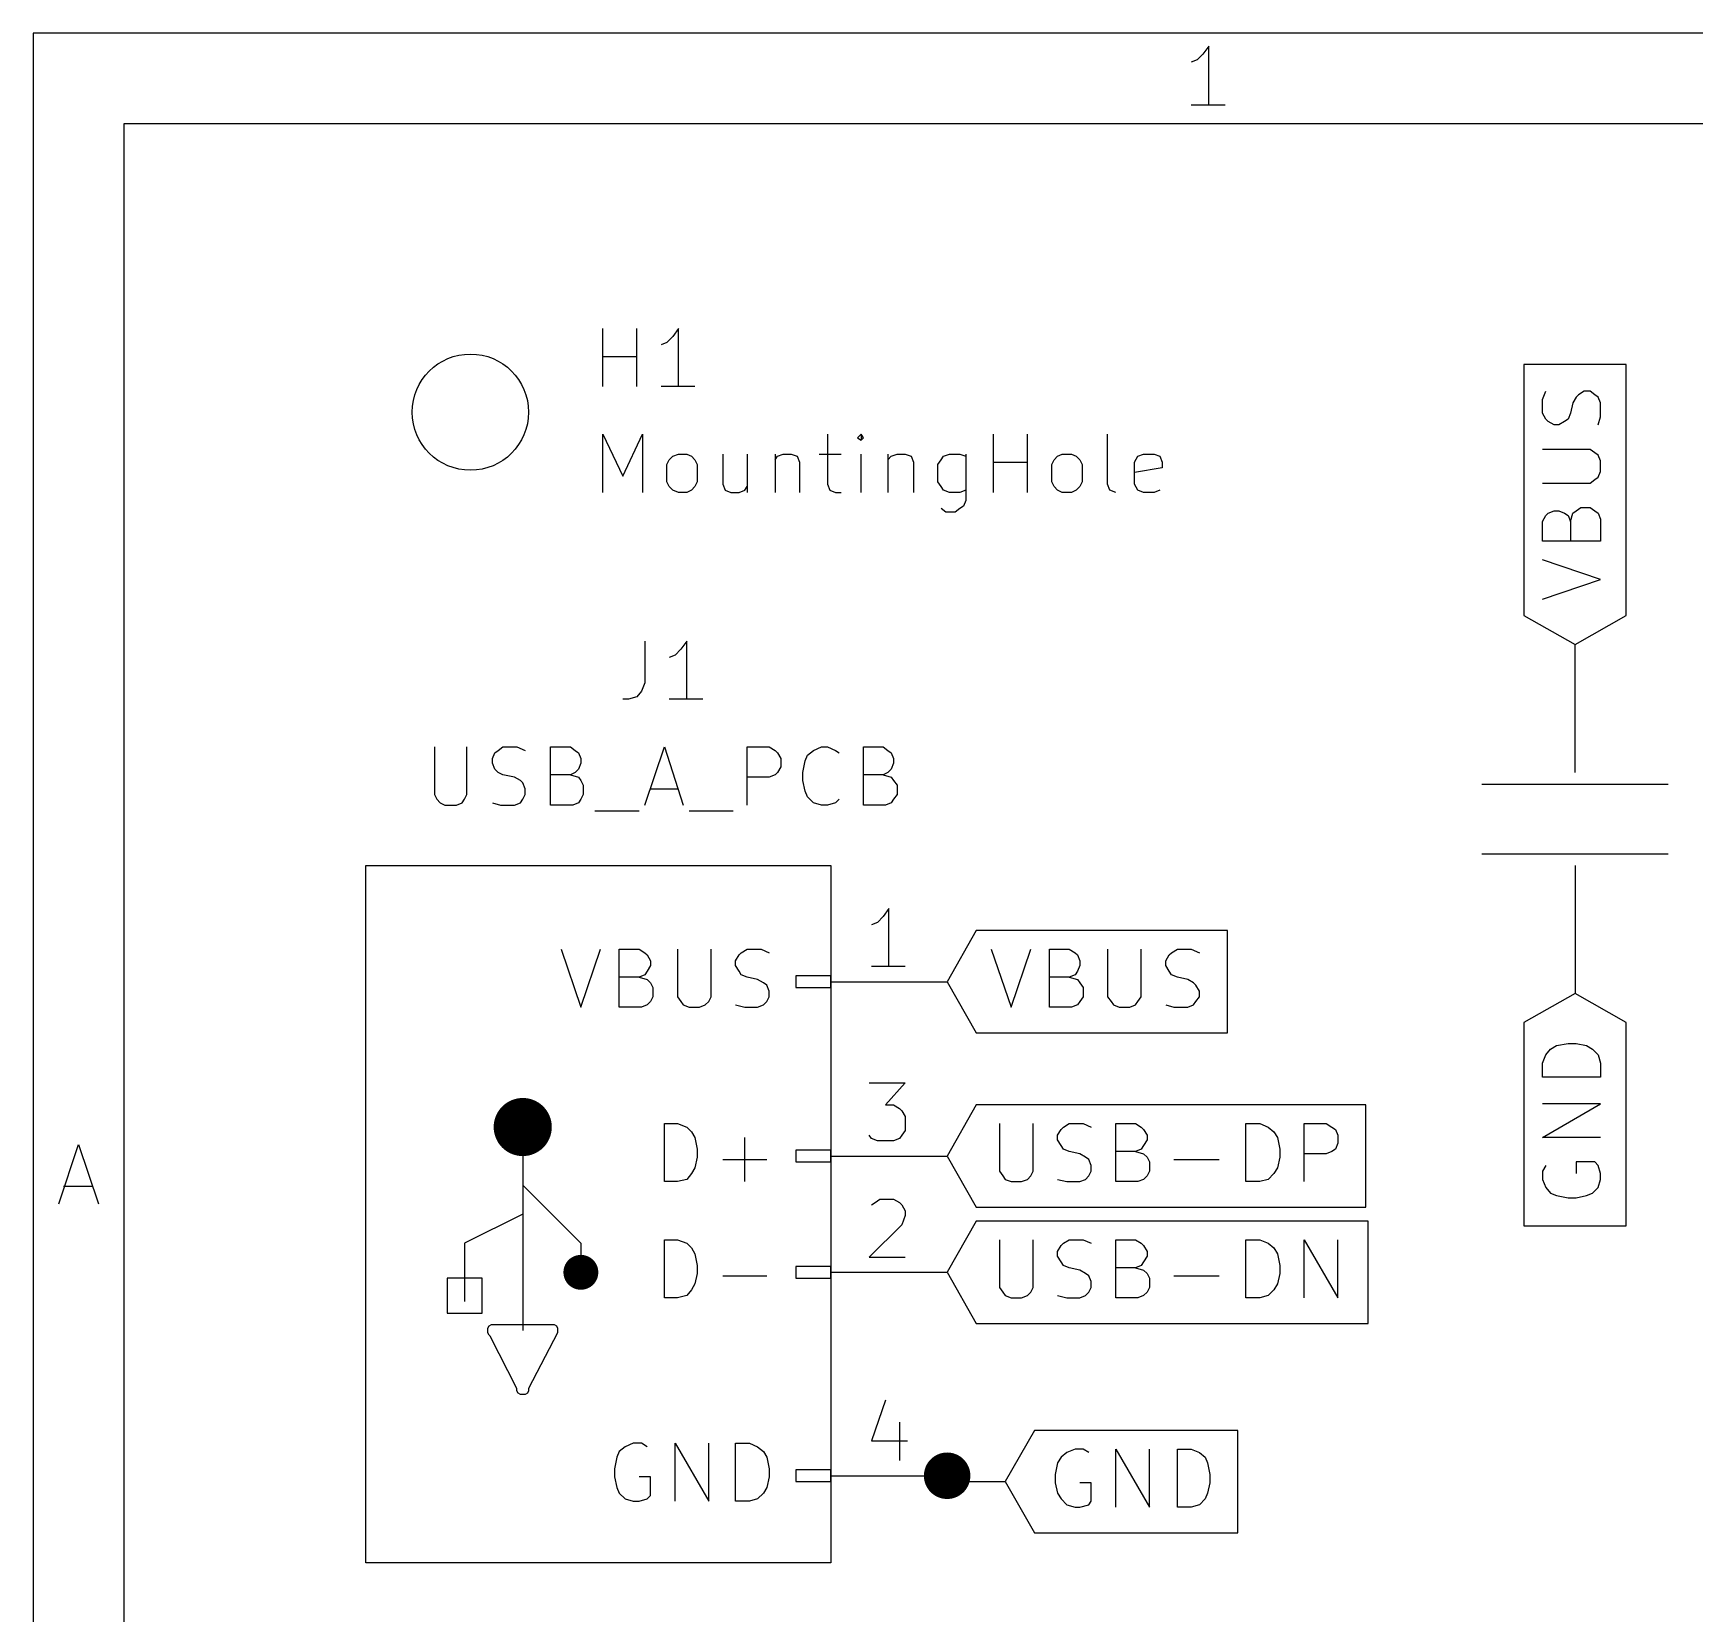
# Model space of a CAD drawing. Extents: x 0.4 to 11.3, y -7.9 to -0.4.
# Drawn here: x 0.394 to 1.823, y -1.754 to -0.394 of the extents above; entities that cross this region are included whole.
import ezdxf

# ---------------------------------------------------------------- set-up
doc = ezdxf.new("R2010")
doc.units = 0
doc.header["$MEASUREMENT"] = 0
for name, color, linetype in [('CYAN2', 4, 'CONTINUOUS'), ('GREEN2', 3, 'CONTINUOUS'), ('LYELLOW', 51, 'CONTINUOUS'), ('RED2', 1, 'CONTINUOUS')]:
    doc.layers.add(name, color=color, linetype=linetype)

msp = doc.modelspace()

# ---------------------------------------------------------------- linework, layer by layer
at = {"layer": 'CYAN2', "linetype": 'CONTINUOUS'}
for p, q in [((0.884, -0.698), (0.884, -0.648)), ((0.913, -0.698), (0.913, -0.648)), ((0.944, -0.655), (0.939, -0.66)), ((0.949, -0.648), (0.944, -0.655)), ((0.949, -0.698), (0.949, -0.648)), ((0.939, -0.66), (0.934, -0.662)), ((0.884, -0.672), (0.913, -0.672)), ((0.963, -0.698), (0.934, -0.698)), ((0.884, -0.789), (0.884, -0.739)), ((0.884, -0.739), (0.901, -0.775)), ((0.901, -0.775), (0.918, -0.739)), ((0.918, -0.739), (0.918, -0.789)), ((1.077, -0.739), (1.077, -0.782)), ((1.106, -0.739), (1.103, -0.742)), ((1.103, -0.742), (1.106, -0.744)), ((1.108, -0.742), (1.106, -0.739)), ((1.106, -0.739), (1.106, -0.744)), ((1.106, -0.744), (1.108, -0.742)), ((1.22, -0.789), (1.22, -0.739)), ((1.249, -0.789), (1.249, -0.739)), ((1.318, -0.782), (1.318, -0.739)), ((0.944, -0.758), (0.949, -0.756)), ((0.949, -0.756), (0.956, -0.756)), ((0.956, -0.756), (0.96, -0.758)), ((0.987, -0.756), (0.987, -0.782)), ((1.008, -0.756), (1.008, -0.789)), ((1.032, -0.756), (1.032, -0.789)), ((1.034, -0.758), (1.039, -0.756)), ((1.039, -0.756), (1.046, -0.756)), ((1.046, -0.756), (1.051, -0.758)), ((1.07, -0.756), (1.089, -0.756)), ((1.106, -0.789), (1.106, -0.756)), ((1.129, -0.756), (1.129, -0.789)), ((1.132, -0.758), (1.137, -0.756)), ((1.137, -0.756), (1.144, -0.756)), ((1.144, -0.756), (1.149, -0.758)), ((1.177, -0.758), (1.182, -0.756)), ((1.182, -0.756), (1.191, -0.756)), ((1.191, -0.756), (1.196, -0.758)), ((1.196, -0.756), (1.196, -0.796)), ((1.275, -0.758), (1.279, -0.756)), ((1.279, -0.756), (1.287, -0.756)), ((1.287, -0.756), (1.291, -0.758)), ((1.344, -0.758), (1.349, -0.756)), ((1.349, -0.756), (1.358, -0.756)), ((1.358, -0.756), (1.363, -0.758)), ((0.939, -0.765), (0.941, -0.761)), ((0.939, -0.78), (0.939, -0.765)), ((0.941, -0.761), (0.944, -0.758)), ((0.96, -0.758), (0.963, -0.761)), ((0.963, -0.761), (0.965, -0.765)), ((0.965, -0.765), (0.965, -0.78)), ((1.032, -0.761), (1.034, -0.758)), ((1.051, -0.758), (1.053, -0.763)), ((1.053, -0.763), (1.053, -0.789)), ((1.129, -0.761), (1.132, -0.758)), ((1.149, -0.758), (1.151, -0.763)), ((1.151, -0.763), (1.151, -0.789)), ((1.172, -0.765), (1.175, -0.761)), ((1.172, -0.78), (1.172, -0.765)), ((1.175, -0.761), (1.177, -0.758)), ((1.22, -0.763), (1.249, -0.763)), ((1.27, -0.765), (1.272, -0.761)), ((1.27, -0.78), (1.27, -0.765)), ((1.272, -0.761), (1.275, -0.758)), ((1.291, -0.758), (1.294, -0.761)), ((1.294, -0.761), (1.296, -0.765)), ((1.296, -0.765), (1.296, -0.78)), ((1.341, -0.763), (1.344, -0.758)), ((1.341, -0.782), (1.341, -0.763)), ((1.365, -0.768), (1.341, -0.772)), ((1.363, -0.758), (1.365, -0.763)), ((1.365, -0.763), (1.365, -0.768)), ((0.941, -0.784), (0.939, -0.78)), ((0.944, -0.787), (0.941, -0.784)), ((0.963, -0.784), (0.96, -0.787)), ((0.965, -0.78), (0.963, -0.784)), ((0.987, -0.782), (0.989, -0.787)), ((1.006, -0.787), (1.008, -0.784)), ((1.077, -0.782), (1.079, -0.787)), ((1.175, -0.784), (1.172, -0.78)), ((1.177, -0.787), (1.175, -0.784)), ((1.272, -0.784), (1.27, -0.78)), ((1.275, -0.787), (1.272, -0.784)), ((1.294, -0.784), (1.291, -0.787)), ((1.296, -0.78), (1.294, -0.784)), ((1.32, -0.787), (1.318, -0.782)), ((1.344, -0.787), (1.341, -0.782)), ((0.949, -0.789), (0.944, -0.787)), ((0.956, -0.789), (0.949, -0.789)), ((0.96, -0.787), (0.956, -0.789)), ((0.989, -0.787), (0.994, -0.789)), ((0.994, -0.789), (1.001, -0.789)), ((1.001, -0.789), (1.006, -0.787)), ((1.079, -0.787), (1.084, -0.789)), ((1.084, -0.789), (1.089, -0.789)), ((1.182, -0.789), (1.177, -0.787)), ((1.191, -0.789), (1.182, -0.789)), ((1.196, -0.787), (1.191, -0.789)), ((1.196, -0.796), (1.194, -0.801)), ((1.279, -0.789), (1.275, -0.787)), ((1.287, -0.789), (1.279, -0.789)), ((1.291, -0.787), (1.287, -0.789)), ((1.325, -0.789), (1.32, -0.787)), ((1.349, -0.789), (1.344, -0.787)), ((1.358, -0.789), (1.349, -0.789)), ((1.363, -0.787), (1.358, -0.789)), ((1.179, -0.806), (1.175, -0.803)), ((1.187, -0.806), (1.179, -0.806)), ((1.191, -0.803), (1.187, -0.806)), ((1.194, -0.801), (1.191, -0.803)), ((0.92, -0.917), (0.92, -0.953)), ((0.951, -0.924), (0.946, -0.929)), ((0.956, -0.917), (0.951, -0.924)), ((0.956, -0.967), (0.956, -0.917)), ((0.946, -0.929), (0.941, -0.931)), ((0.92, -0.953), (0.917, -0.96)), ((0.906, -0.967), (0.901, -0.967)), ((0.913, -0.965), (0.906, -0.967)), ((0.917, -0.96), (0.913, -0.965)), ((0.97, -0.967), (0.941, -0.967)), ((0.739, -1.008), (0.739, -1.049)), ((0.767, -1.049), (0.767, -1.008)), ((0.789, -1.018), (0.791, -1.013)), ((0.791, -1.013), (0.794, -1.011)), ((0.794, -1.011), (0.798, -1.008)), ((0.798, -1.008), (0.81, -1.008)), ((0.81, -1.008), (0.817, -1.011)), ((0.839, -1.058), (0.839, -1.008)), ((0.839, -1.008), (0.856, -1.008)), ((0.856, -1.008), (0.86, -1.011)), ((0.86, -1.011), (0.863, -1.013)), ((0.863, -1.013), (0.865, -1.018)), ((0.92, -1.058), (0.937, -1.008)), ((0.937, -1.008), (0.953, -1.058)), ((1.008, -1.058), (1.008, -1.008)), ((1.008, -1.008), (1.027, -1.008)), ((1.027, -1.008), (1.032, -1.011)), ((1.032, -1.011), (1.034, -1.013)), ((1.034, -1.013), (1.037, -1.018)), ((1.06, -1.015), (1.065, -1.011)), ((1.065, -1.011), (1.072, -1.008)), ((1.072, -1.008), (1.077, -1.008)), ((1.077, -1.008), (1.084, -1.011)), ((1.084, -1.011), (1.087, -1.013)), ((1.108, -1.058), (1.108, -1.008)), ((1.108, -1.008), (1.125, -1.008)), ((1.125, -1.008), (1.129, -1.011)), ((1.129, -1.011), (1.132, -1.013)), ((1.132, -1.013), (1.134, -1.018)), ((0.789, -1.022), (0.789, -1.018)), ((0.791, -1.027), (0.789, -1.022)), ((0.794, -1.03), (0.791, -1.027)), ((0.863, -1.027), (0.86, -1.03)), ((0.865, -1.022), (0.863, -1.027)), ((0.865, -1.018), (0.865, -1.022)), ((1.037, -1.025), (1.034, -1.03)), ((1.037, -1.018), (1.037, -1.025)), ((1.056, -1.03), (1.058, -1.02)), ((1.058, -1.02), (1.06, -1.015)), ((1.132, -1.027), (1.129, -1.03)), ((1.134, -1.022), (1.132, -1.027)), ((1.134, -1.018), (1.134, -1.022)), ((0.798, -1.032), (0.794, -1.03)), ((0.808, -1.034), (0.798, -1.032)), ((0.813, -1.037), (0.808, -1.034)), ((0.815, -1.039), (0.813, -1.037)), ((0.817, -1.044), (0.815, -1.039)), ((0.856, -1.032), (0.839, -1.032)), ((0.86, -1.03), (0.856, -1.032)), ((0.856, -1.032), (0.863, -1.034)), ((0.863, -1.034), (0.865, -1.037)), ((0.865, -1.037), (0.867, -1.041)), ((0.867, -1.041), (0.867, -1.049)), ((1.027, -1.034), (1.008, -1.034)), ((1.032, -1.032), (1.027, -1.034)), ((1.034, -1.03), (1.032, -1.032)), ((1.056, -1.037), (1.056, -1.03)), ((1.058, -1.046), (1.056, -1.037)), ((1.125, -1.032), (1.108, -1.032)), ((1.129, -1.03), (1.125, -1.032)), ((1.125, -1.032), (1.132, -1.034)), ((1.132, -1.034), (1.134, -1.037)), ((1.134, -1.037), (1.137, -1.041)), ((1.137, -1.041), (1.137, -1.049)), ((0.739, -1.049), (0.741, -1.053)), ((0.741, -1.053), (0.744, -1.056)), ((0.744, -1.056), (0.748, -1.058)), ((0.758, -1.058), (0.763, -1.056)), ((0.763, -1.056), (0.765, -1.053)), ((0.765, -1.053), (0.767, -1.049)), ((0.789, -1.056), (0.796, -1.058)), ((0.808, -1.058), (0.813, -1.056)), ((0.813, -1.056), (0.815, -1.053)), ((0.815, -1.053), (0.817, -1.049)), ((0.817, -1.049), (0.817, -1.044)), ((0.863, -1.056), (0.858, -1.058)), ((0.865, -1.053), (0.863, -1.056)), ((0.867, -1.049), (0.865, -1.053)), ((0.925, -1.044), (0.948, -1.044)), ((1.06, -1.051), (1.058, -1.046)), ((1.065, -1.056), (1.06, -1.051)), ((1.072, -1.058), (1.065, -1.056)), ((1.084, -1.056), (1.077, -1.058)), ((1.087, -1.053), (1.084, -1.056)), ((1.132, -1.056), (1.127, -1.058)), ((1.134, -1.053), (1.132, -1.056)), ((1.137, -1.049), (1.134, -1.053)), ((0.748, -1.058), (0.758, -1.058)), ((0.796, -1.058), (0.808, -1.058)), ((0.858, -1.058), (0.839, -1.058)), ((0.877, -1.063), (0.915, -1.063)), ((0.958, -1.063), (0.996, -1.063)), ((1.077, -1.058), (1.072, -1.058)), ((1.127, -1.058), (1.108, -1.058)), ((0.848, -1.182), (0.865, -1.232)), ((0.865, -1.232), (0.882, -1.182)), ((0.898, -1.232), (0.898, -1.182)), ((0.898, -1.182), (0.915, -1.182)), ((0.915, -1.182), (0.92, -1.185)), ((0.92, -1.185), (0.922, -1.187)), ((0.948, -1.182), (0.948, -1.223)), ((0.977, -1.223), (0.977, -1.182)), ((1.001, -1.187), (1.003, -1.185)), ((1.003, -1.185), (1.008, -1.182)), ((1.008, -1.182), (1.02, -1.182)), ((1.02, -1.182), (1.027, -1.185)), ((0.922, -1.187), (0.925, -1.192)), ((0.925, -1.196), (0.922, -1.201)), ((0.925, -1.192), (0.925, -1.196)), ((0.998, -1.192), (1.001, -1.187)), ((0.998, -1.196), (0.998, -1.192)), ((1.001, -1.201), (0.998, -1.196)), ((0.915, -1.206), (0.898, -1.206)), ((0.92, -1.204), (0.915, -1.206)), ((0.915, -1.206), (0.922, -1.208)), ((0.922, -1.201), (0.92, -1.204)), ((0.922, -1.208), (0.925, -1.211)), ((0.925, -1.211), (0.927, -1.215)), ((1.003, -1.204), (1.001, -1.201)), ((1.008, -1.206), (1.003, -1.204)), ((1.017, -1.208), (1.008, -1.206)), ((1.022, -1.211), (1.017, -1.208)), ((1.025, -1.213), (1.022, -1.211)), ((1.027, -1.218), (1.025, -1.213)), ((0.925, -1.227), (0.922, -1.23)), ((0.927, -1.223), (0.925, -1.227)), ((0.927, -1.215), (0.927, -1.223)), ((0.948, -1.223), (0.951, -1.227)), ((0.951, -1.227), (0.953, -1.23)), ((0.972, -1.23), (0.975, -1.227)), ((0.975, -1.227), (0.977, -1.223)), ((1.022, -1.23), (1.025, -1.227)), ((1.025, -1.227), (1.027, -1.223)), ((1.027, -1.223), (1.027, -1.218)), ((0.917, -1.232), (0.898, -1.232)), ((0.922, -1.23), (0.917, -1.232)), ((0.953, -1.23), (0.958, -1.232)), ((0.958, -1.232), (0.967, -1.232)), ((0.967, -1.232), (0.972, -1.23)), ((0.998, -1.23), (1.006, -1.232)), ((1.006, -1.232), (1.017, -1.232)), ((1.017, -1.232), (1.022, -1.23)), ((0.937, -1.382), (0.937, -1.332)), ((0.937, -1.332), (0.948, -1.332)), ((0.948, -1.332), (0.956, -1.335)), ((0.956, -1.335), (0.96, -1.339)), ((0.96, -1.339), (0.963, -1.344)), ((0.963, -1.344), (0.965, -1.354)), ((0.965, -1.354), (0.965, -1.361)), ((1.006, -1.382), (1.006, -1.344)), ((0.963, -1.37), (0.96, -1.375)), ((0.965, -1.361), (0.963, -1.37)), ((0.987, -1.363), (1.025, -1.363)), ((0.948, -1.382), (0.937, -1.382)), ((0.956, -1.38), (0.948, -1.382)), ((0.96, -1.375), (0.956, -1.38)), ((0.937, -1.482), (0.937, -1.432)), ((0.937, -1.432), (0.948, -1.432)), ((0.948, -1.432), (0.956, -1.435)), ((0.956, -1.435), (0.96, -1.439)), ((0.96, -1.439), (0.963, -1.444)), ((0.963, -1.444), (0.965, -1.454)), ((0.965, -1.454), (0.965, -1.461)), ((0.963, -1.47), (0.96, -1.475)), ((0.965, -1.461), (0.963, -1.47)), ((0.987, -1.463), (1.025, -1.463)), ((0.948, -1.482), (0.937, -1.482)), ((0.956, -1.48), (0.948, -1.482)), ((0.96, -1.475), (0.956, -1.48)), ((0.898, -1.614), (0.896, -1.619)), ((0.903, -1.61), (0.898, -1.614)), ((0.91, -1.607), (0.903, -1.61)), ((0.917, -1.607), (0.91, -1.607)), ((0.922, -1.61), (0.917, -1.607)), ((0.946, -1.657), (0.946, -1.607)), ((0.946, -1.607), (0.975, -1.657)), ((0.975, -1.657), (0.975, -1.607)), ((0.998, -1.657), (0.998, -1.607)), ((0.998, -1.607), (1.01, -1.607)), ((1.01, -1.607), (1.017, -1.61)), ((1.017, -1.61), (1.022, -1.614)), ((1.022, -1.614), (1.025, -1.619)), ((0.896, -1.619), (0.894, -1.629)), ((0.894, -1.629), (0.894, -1.636)), ((1.025, -1.619), (1.027, -1.629)), ((1.027, -1.629), (1.027, -1.636)), ((0.894, -1.636), (0.896, -1.645)), ((0.925, -1.636), (0.915, -1.636)), ((0.925, -1.652), (0.925, -1.636)), ((1.027, -1.636), (1.025, -1.645)), ((0.896, -1.645), (0.898, -1.65)), ((0.898, -1.65), (0.903, -1.655)), ((0.903, -1.655), (0.91, -1.657)), ((0.91, -1.657), (0.915, -1.657)), ((0.915, -1.657), (0.922, -1.655)), ((0.922, -1.655), (0.925, -1.652)), ((1.01, -1.657), (0.998, -1.657)), ((1.017, -1.655), (1.01, -1.657)), ((1.022, -1.65), (1.017, -1.655)), ((1.025, -1.645), (1.022, -1.65))]:
    msp.add_line(p, q, dxfattribs=at)
at = {"layer": 'GREEN2', "linetype": 'CONTINUOUS'}
for p, q in [((1.18, -1.63), (1.18, -1.635)), ((1.18, -1.635), (1.18, -1.64)), ((1.18, -1.64), (1.23, -1.64))]:
    msp.add_line(p, q, dxfattribs=at)
at = {"layer": 'GREEN2', "const_width": 0.02}
msp.add_lwpolyline([(1.17, -1.635, 1), (1.19, -1.635, 1)], format="xyb", close=True, dxfattribs=at)
at = {"layer": 'LYELLOW', "linetype": 'CONTINUOUS'}
for p, q in [((0.68, -1.71), (0.68, -1.11)), ((0.68, -1.11), (1.08, -1.11)), ((1.08, -1.11), (1.08, -1.71)), ((1.08, -1.71), (0.68, -1.71))]:
    msp.add_line(p, q, dxfattribs=at)
at = {"layer": 'RED2', "linetype": 'CONTINUOUS'}
for p, q in [((0.394, -0.394), (0.394, -7.874)), ((11.299, -0.394), (0.394, -0.394)), ((1.4, -0.412), (1.395, -0.417)), ((1.405, -0.405), (1.4, -0.412)), ((1.405, -0.456), (1.405, -0.405)), ((1.395, -0.417), (1.39, -0.419)), ((1.419, -0.456), (1.39, -0.456)), ((0.472, -0.472), (0.472, -7.796)), ((11.221, -0.472), (0.472, -0.472)), ((1.72, -0.679), (1.676, -0.679)), ((1.676, -0.679), (1.676, -0.895)), ((1.764, -0.679), (1.72, -0.679)), ((1.764, -0.895), (1.764, -0.679)), ((1.692, -0.709), (1.695, -0.702)), ((1.692, -0.721), (1.692, -0.709)), ((1.718, -0.712), (1.716, -0.721)), ((1.721, -0.707), (1.718, -0.712)), ((1.723, -0.705), (1.721, -0.707)), ((1.728, -0.702), (1.723, -0.705)), ((1.733, -0.702), (1.728, -0.702)), ((1.737, -0.705), (1.733, -0.702)), ((1.74, -0.707), (1.737, -0.705)), ((1.742, -0.712), (1.74, -0.707)), ((1.742, -0.724), (1.742, -0.712)), ((1.695, -0.726), (1.692, -0.721)), ((1.697, -0.728), (1.695, -0.726)), ((1.702, -0.731), (1.697, -0.728)), ((1.711, -0.728), (1.706, -0.731)), ((1.714, -0.726), (1.711, -0.728)), ((1.716, -0.721), (1.714, -0.726)), ((1.74, -0.731), (1.742, -0.724)), ((1.706, -0.731), (1.702, -0.731)), ((1.733, -0.752), (1.692, -0.752)), ((1.737, -0.755), (1.733, -0.752)), ((1.74, -0.757), (1.737, -0.755)), ((1.742, -0.762), (1.74, -0.757)), ((1.74, -0.776), (1.742, -0.771)), ((1.742, -0.771), (1.742, -0.762)), ((1.692, -0.781), (1.733, -0.781)), ((1.733, -0.781), (1.737, -0.778)), ((1.737, -0.778), (1.74, -0.776)), ((1.692, -0.814), (1.695, -0.809)), ((1.692, -0.831), (1.692, -0.814)), ((1.695, -0.809), (1.697, -0.807)), ((1.697, -0.807), (1.702, -0.805)), ((1.702, -0.805), (1.706, -0.805)), ((1.706, -0.805), (1.711, -0.807)), ((1.711, -0.807), (1.714, -0.809)), ((1.714, -0.809), (1.716, -0.814)), ((1.716, -0.814), (1.718, -0.807)), ((1.716, -0.814), (1.716, -0.831)), ((1.718, -0.807), (1.721, -0.805)), ((1.721, -0.805), (1.725, -0.802)), ((1.725, -0.802), (1.733, -0.802)), ((1.733, -0.802), (1.737, -0.805)), ((1.737, -0.805), (1.74, -0.807)), ((1.74, -0.807), (1.742, -0.812)), ((1.742, -0.812), (1.742, -0.831)), ((1.742, -0.831), (1.692, -0.831)), ((1.742, -0.864), (1.692, -0.847)), ((1.692, -0.881), (1.742, -0.864)), ((1.676, -0.895), (1.72, -0.92)), ((1.72, -0.92), (1.764, -0.895)), ((1.72, -1.03), (1.72, -0.92)), ((1.64, -1.04), (1.8, -1.04)), ((1.64, -1.1), (1.8, -1.1)), ((0.68, -1.71), (0.68, -1.11)), ((0.68, -1.11), (1.08, -1.11)), ((0.68, -1.71), (0.68, -1.11)), ((0.68, -1.11), (1.08, -1.11)), ((1.08, -1.11), (1.08, -1.71)), ((1.08, -1.11), (1.08, -1.71)), ((1.72, -1.11), (1.72, -1.22)), ((1.125, -1.154), (1.12, -1.159)), ((1.13, -1.147), (1.125, -1.154)), ((1.13, -1.197), (1.13, -1.147)), ((1.12, -1.159), (1.115, -1.161)), ((1.205, -1.166), (1.18, -1.21)), ((1.421, -1.166), (1.205, -1.166)), ((1.421, -1.21), (1.421, -1.166)), ((1.218, -1.182), (1.235, -1.232)), ((1.235, -1.232), (1.252, -1.182)), ((1.268, -1.232), (1.268, -1.182)), ((1.268, -1.182), (1.285, -1.182)), ((1.285, -1.182), (1.29, -1.185)), ((1.29, -1.185), (1.292, -1.187)), ((1.318, -1.182), (1.318, -1.223)), ((1.347, -1.223), (1.347, -1.182)), ((1.371, -1.187), (1.373, -1.185)), ((1.373, -1.185), (1.378, -1.182)), ((1.378, -1.182), (1.39, -1.182)), ((1.39, -1.182), (1.397, -1.185)), ((1.144, -1.197), (1.115, -1.197)), ((1.292, -1.187), (1.294, -1.192)), ((1.294, -1.196), (1.292, -1.201)), ((1.294, -1.192), (1.294, -1.196)), ((1.368, -1.192), (1.371, -1.187)), ((1.368, -1.196), (1.368, -1.192)), ((1.371, -1.201), (1.368, -1.196)), ((1.08, -1.205), (1.05, -1.205)), ((1.05, -1.205), (1.05, -1.215)), ((1.08, -1.215), (1.08, -1.205)), ((1.08, -1.21), (1.18, -1.21)), ((1.18, -1.21), (1.205, -1.254)), ((1.285, -1.206), (1.268, -1.206)), ((1.29, -1.204), (1.285, -1.206)), ((1.285, -1.206), (1.292, -1.208)), ((1.292, -1.201), (1.29, -1.204)), ((1.292, -1.208), (1.294, -1.211)), ((1.294, -1.211), (1.297, -1.215)), ((1.373, -1.204), (1.371, -1.201)), ((1.378, -1.206), (1.373, -1.204)), ((1.387, -1.208), (1.378, -1.206)), ((1.392, -1.211), (1.387, -1.208)), ((1.394, -1.213), (1.392, -1.211)), ((1.397, -1.218), (1.394, -1.213)), ((1.421, -1.254), (1.421, -1.21)), ((1.05, -1.215), (1.08, -1.215)), ((1.294, -1.227), (1.292, -1.23)), ((1.297, -1.223), (1.294, -1.227)), ((1.297, -1.215), (1.297, -1.223)), ((1.318, -1.223), (1.321, -1.227)), ((1.321, -1.227), (1.323, -1.23)), ((1.342, -1.23), (1.344, -1.227)), ((1.344, -1.227), (1.347, -1.223)), ((1.392, -1.23), (1.394, -1.227)), ((1.394, -1.227), (1.397, -1.223)), ((1.397, -1.223), (1.397, -1.218)), ((1.72, -1.22), (1.676, -1.245)), ((1.764, -1.245), (1.72, -1.22)), ((1.287, -1.232), (1.268, -1.232)), ((1.292, -1.23), (1.287, -1.232)), ((1.323, -1.23), (1.328, -1.232)), ((1.328, -1.232), (1.337, -1.232)), ((1.337, -1.232), (1.342, -1.23)), ((1.368, -1.23), (1.375, -1.232)), ((1.375, -1.232), (1.387, -1.232)), ((1.387, -1.232), (1.392, -1.23)), ((1.205, -1.254), (1.421, -1.254)), ((1.676, -1.245), (1.676, -1.42)), ((1.764, -1.42), (1.764, -1.245)), ((1.695, -1.273), (1.699, -1.268)), ((1.699, -1.268), (1.704, -1.265)), ((1.704, -1.265), (1.714, -1.263)), ((1.714, -1.263), (1.721, -1.263)), ((1.721, -1.263), (1.73, -1.265)), ((1.73, -1.265), (1.735, -1.268)), ((1.735, -1.268), (1.74, -1.273)), ((1.692, -1.28), (1.695, -1.273)), ((1.692, -1.292), (1.692, -1.28)), ((1.74, -1.273), (1.742, -1.28)), ((1.742, -1.28), (1.742, -1.292)), ((1.113, -1.297), (1.144, -1.297)), ((1.144, -1.297), (1.127, -1.316)), ((1.742, -1.292), (1.692, -1.292)), ((1.127, -1.316), (1.134, -1.316)), ((1.134, -1.316), (1.139, -1.319)), ((1.139, -1.319), (1.141, -1.321)), ((1.141, -1.321), (1.144, -1.326)), ((1.144, -1.326), (1.144, -1.338)), ((1.205, -1.316), (1.18, -1.36)), ((1.54, -1.316), (1.205, -1.316)), ((1.54, -1.36), (1.54, -1.316)), ((1.692, -1.344), (1.742, -1.315)), ((1.742, -1.315), (1.692, -1.315)), ((1.115, -1.345), (1.113, -1.342)), ((1.141, -1.342), (1.139, -1.345)), ((1.144, -1.338), (1.141, -1.342)), ((1.225, -1.332), (1.225, -1.373)), ((1.254, -1.373), (1.254, -1.332)), ((1.275, -1.342), (1.278, -1.337)), ((1.275, -1.346), (1.275, -1.342)), ((1.278, -1.337), (1.28, -1.335)), ((1.28, -1.335), (1.285, -1.332)), ((1.285, -1.332), (1.297, -1.332)), ((1.297, -1.332), (1.304, -1.335)), ((1.325, -1.382), (1.325, -1.332)), ((1.325, -1.332), (1.342, -1.332)), ((1.342, -1.332), (1.347, -1.335)), ((1.347, -1.335), (1.349, -1.337)), ((1.349, -1.337), (1.352, -1.342)), ((1.352, -1.342), (1.352, -1.346)), ((1.437, -1.382), (1.437, -1.332)), ((1.437, -1.332), (1.449, -1.332)), ((1.449, -1.332), (1.456, -1.335)), ((1.456, -1.335), (1.461, -1.339)), ((1.461, -1.339), (1.464, -1.344)), ((1.487, -1.382), (1.487, -1.332)), ((1.487, -1.332), (1.506, -1.332)), ((1.506, -1.332), (1.511, -1.335)), ((1.511, -1.335), (1.514, -1.337)), ((1.514, -1.337), (1.516, -1.342)), ((1.516, -1.342), (1.516, -1.349)), ((0.416, -1.401), (0.433, -1.35)), ((0.433, -1.35), (0.45, -1.401)), ((1.08, -1.355), (1.05, -1.355)), ((1.05, -1.355), (1.05, -1.365)), ((1.08, -1.365), (1.08, -1.355)), ((1.12, -1.347), (1.115, -1.345)), ((1.134, -1.347), (1.12, -1.347)), ((1.139, -1.345), (1.134, -1.347)), ((1.278, -1.351), (1.275, -1.346)), ((1.28, -1.354), (1.278, -1.351)), ((1.285, -1.356), (1.28, -1.354)), ((1.294, -1.358), (1.285, -1.356)), ((1.342, -1.356), (1.325, -1.356)), ((1.347, -1.354), (1.342, -1.356)), ((1.342, -1.356), (1.349, -1.358)), ((1.349, -1.351), (1.347, -1.354)), ((1.352, -1.346), (1.349, -1.351)), ((1.464, -1.344), (1.466, -1.354)), ((1.466, -1.354), (1.466, -1.361)), ((1.511, -1.356), (1.506, -1.358)), ((1.514, -1.354), (1.511, -1.356)), ((1.516, -1.349), (1.514, -1.354)), ((1.742, -1.344), (1.692, -1.344)), ((0.815, -1.36), (0.815, -1.385)), ((1.05, -1.365), (1.08, -1.365)), ((1.08, -1.36), (1.18, -1.36)), ((1.18, -1.36), (1.205, -1.404)), ((1.299, -1.361), (1.294, -1.358)), ((1.302, -1.363), (1.299, -1.361)), ((1.304, -1.368), (1.302, -1.363)), ((1.304, -1.373), (1.304, -1.368)), ((1.349, -1.358), (1.352, -1.361)), ((1.352, -1.361), (1.354, -1.365)), ((1.354, -1.365), (1.354, -1.373)), ((1.375, -1.363), (1.414, -1.363)), ((1.464, -1.37), (1.461, -1.375)), ((1.466, -1.361), (1.464, -1.37)), ((1.506, -1.358), (1.487, -1.358)), ((1.54, -1.404), (1.54, -1.36)), ((1.695, -1.368), (1.692, -1.373)), ((1.737, -1.365), (1.721, -1.365)), ((1.721, -1.365), (1.721, -1.375)), ((1.74, -1.368), (1.737, -1.365)), ((1.742, -1.375), (1.74, -1.368)), ((0.42, -1.386), (0.445, -1.386)), ((0.815, -1.385), (0.815, -1.41)), ((0.815, -1.385), (0.865, -1.435)), ((1.225, -1.373), (1.228, -1.377)), ((1.228, -1.377), (1.23, -1.38)), ((1.23, -1.38), (1.235, -1.382)), ((1.235, -1.382), (1.244, -1.382)), ((1.244, -1.382), (1.249, -1.38)), ((1.249, -1.38), (1.252, -1.377)), ((1.252, -1.377), (1.254, -1.373)), ((1.275, -1.38), (1.283, -1.382)), ((1.283, -1.382), (1.294, -1.382)), ((1.294, -1.382), (1.299, -1.38)), ((1.299, -1.38), (1.302, -1.377)), ((1.302, -1.377), (1.304, -1.373)), ((1.344, -1.382), (1.325, -1.382)), ((1.349, -1.38), (1.344, -1.382)), ((1.352, -1.377), (1.349, -1.38)), ((1.354, -1.373), (1.352, -1.377)), ((1.449, -1.382), (1.437, -1.382)), ((1.456, -1.38), (1.449, -1.382)), ((1.461, -1.375), (1.456, -1.38)), ((1.692, -1.373), (1.692, -1.38)), ((1.692, -1.38), (1.695, -1.387)), ((1.74, -1.387), (1.742, -1.38)), ((1.742, -1.38), (1.742, -1.375)), ((1.115, -1.402), (1.118, -1.4)), ((1.118, -1.4), (1.122, -1.397)), ((1.122, -1.397), (1.134, -1.397)), ((1.134, -1.397), (1.139, -1.4)), ((1.139, -1.4), (1.141, -1.402)), ((1.695, -1.387), (1.699, -1.392)), ((1.699, -1.392), (1.704, -1.394)), ((1.704, -1.394), (1.714, -1.396)), ((1.714, -1.396), (1.721, -1.396)), ((1.721, -1.396), (1.73, -1.394)), ((1.73, -1.394), (1.735, -1.392)), ((1.735, -1.392), (1.74, -1.387)), ((0.815, -1.41), (0.765, -1.435)), ((0.815, -1.41), (0.815, -1.51)), ((1.141, -1.402), (1.144, -1.407)), ((1.144, -1.411), (1.141, -1.419)), ((1.144, -1.407), (1.144, -1.411)), ((1.205, -1.404), (1.54, -1.404)), ((1.141, -1.419), (1.113, -1.447)), ((1.205, -1.416), (1.18, -1.46)), ((1.542, -1.416), (1.205, -1.416)), ((1.542, -1.46), (1.542, -1.416)), ((1.676, -1.42), (1.72, -1.42)), ((1.72, -1.42), (1.764, -1.42)), ((0.765, -1.435), (0.765, -1.485)), ((0.865, -1.435), (0.865, -1.46)), ((1.225, -1.432), (1.225, -1.473)), ((1.254, -1.473), (1.254, -1.432)), ((1.275, -1.442), (1.278, -1.437)), ((1.275, -1.446), (1.275, -1.442)), ((1.278, -1.437), (1.28, -1.435)), ((1.28, -1.435), (1.285, -1.432)), ((1.285, -1.432), (1.297, -1.432)), ((1.297, -1.432), (1.304, -1.435)), ((1.325, -1.482), (1.325, -1.432)), ((1.325, -1.432), (1.342, -1.432)), ((1.342, -1.432), (1.347, -1.435)), ((1.347, -1.435), (1.349, -1.437)), ((1.349, -1.437), (1.352, -1.442)), ((1.352, -1.442), (1.352, -1.446)), ((1.437, -1.482), (1.437, -1.432)), ((1.437, -1.432), (1.449, -1.432)), ((1.449, -1.432), (1.456, -1.435)), ((1.456, -1.435), (1.461, -1.439)), ((1.461, -1.439), (1.464, -1.444)), ((1.487, -1.482), (1.487, -1.432)), ((1.487, -1.432), (1.516, -1.482)), ((1.516, -1.482), (1.516, -1.432)), ((1.08, -1.455), (1.05, -1.455)), ((1.05, -1.455), (1.05, -1.465)), ((1.08, -1.465), (1.08, -1.455)), ((1.113, -1.447), (1.144, -1.447)), ((1.278, -1.451), (1.275, -1.446)), ((1.28, -1.454), (1.278, -1.451)), ((1.285, -1.456), (1.28, -1.454)), ((1.294, -1.458), (1.285, -1.456)), ((1.342, -1.456), (1.325, -1.456)), ((1.347, -1.454), (1.342, -1.456)), ((1.342, -1.456), (1.349, -1.458)), ((1.349, -1.451), (1.347, -1.454)), ((1.352, -1.446), (1.349, -1.451)), ((1.464, -1.444), (1.466, -1.454)), ((1.466, -1.454), (1.466, -1.461)), ((0.78, -1.465), (0.75, -1.465)), ((0.75, -1.465), (0.75, -1.495)), ((0.78, -1.495), (0.78, -1.465)), ((1.05, -1.465), (1.08, -1.465)), ((1.08, -1.46), (1.18, -1.46)), ((1.18, -1.46), (1.205, -1.504)), ((1.299, -1.461), (1.294, -1.458)), ((1.302, -1.463), (1.299, -1.461)), ((1.304, -1.468), (1.302, -1.463)), ((1.304, -1.473), (1.304, -1.468)), ((1.349, -1.458), (1.352, -1.461)), ((1.352, -1.461), (1.354, -1.465)), ((1.354, -1.465), (1.354, -1.473)), ((1.375, -1.463), (1.414, -1.463)), ((1.464, -1.47), (1.461, -1.475)), ((1.466, -1.461), (1.464, -1.47)), ((1.542, -1.504), (1.542, -1.46)), ((1.225, -1.473), (1.228, -1.477)), ((1.228, -1.477), (1.23, -1.48)), ((1.23, -1.48), (1.235, -1.482)), ((1.235, -1.482), (1.244, -1.482)), ((1.244, -1.482), (1.249, -1.48)), ((1.249, -1.48), (1.252, -1.477)), ((1.252, -1.477), (1.254, -1.473)), ((1.275, -1.48), (1.283, -1.482)), ((1.283, -1.482), (1.294, -1.482)), ((1.294, -1.482), (1.299, -1.48)), ((1.299, -1.48), (1.302, -1.477)), ((1.302, -1.477), (1.304, -1.473)), ((1.344, -1.482), (1.325, -1.482)), ((1.349, -1.48), (1.344, -1.482)), ((1.352, -1.477), (1.349, -1.48)), ((1.354, -1.473), (1.352, -1.477)), ((1.449, -1.482), (1.437, -1.482)), ((1.456, -1.48), (1.449, -1.482)), ((1.461, -1.475), (1.456, -1.48)), ((0.75, -1.495), (0.78, -1.495)), ((0.785, -1.508), (0.786, -1.506)), ((0.785, -1.512), (0.785, -1.508)), ((0.786, -1.514), (0.785, -1.512)), ((0.786, -1.506), (0.788, -1.505)), ((0.787, -1.515), (0.786, -1.514)), ((0.788, -1.505), (0.842, -1.505)), ((0.845, -1.512), (0.82, -1.56)), ((0.842, -1.505), (0.844, -1.506)), ((0.844, -1.506), (0.845, -1.508)), ((0.845, -1.508), (0.845, -1.512)), ((1.205, -1.504), (1.542, -1.504)), ((0.81, -1.56), (0.787, -1.515)), ((0.81, -1.562), (0.81, -1.56)), ((0.811, -1.564), (0.81, -1.562)), ((0.813, -1.565), (0.811, -1.564)), ((0.817, -1.565), (0.813, -1.565)), ((0.819, -1.564), (0.817, -1.565)), ((0.82, -1.562), (0.819, -1.564)), ((0.82, -1.56), (0.82, -1.562)), ((1.127, -1.57), (1.115, -1.605)), ((1.139, -1.589), (1.139, -1.622)), ((1.255, -1.596), (1.23, -1.64)), ((1.43, -1.596), (1.255, -1.596)), ((1.43, -1.64), (1.43, -1.596)), ((1.115, -1.605), (1.146, -1.605)), ((1.29, -1.612), (1.283, -1.615)), ((1.297, -1.612), (1.29, -1.612)), ((1.302, -1.615), (1.297, -1.612)), ((1.325, -1.662), (1.325, -1.612)), ((1.325, -1.612), (1.354, -1.662)), ((1.354, -1.662), (1.354, -1.612)), ((1.378, -1.662), (1.378, -1.612)), ((1.378, -1.612), (1.39, -1.612)), ((1.39, -1.612), (1.397, -1.615)), ((1.275, -1.624), (1.273, -1.634)), ((1.278, -1.619), (1.275, -1.624)), ((1.283, -1.615), (1.278, -1.619)), ((1.397, -1.615), (1.402, -1.619)), ((1.402, -1.619), (1.404, -1.624)), ((1.404, -1.624), (1.406, -1.634)), ((1.08, -1.63), (1.05, -1.63)), ((1.05, -1.63), (1.05, -1.64)), ((1.05, -1.64), (1.08, -1.64)), ((1.08, -1.64), (1.08, -1.63)), ((1.08, -1.635), (1.18, -1.635)), ((1.23, -1.64), (1.255, -1.684)), ((1.273, -1.634), (1.273, -1.641)), ((1.273, -1.641), (1.275, -1.65)), ((1.304, -1.641), (1.294, -1.641)), ((1.304, -1.657), (1.304, -1.641)), ((1.406, -1.641), (1.404, -1.65)), ((1.406, -1.634), (1.406, -1.641)), ((1.43, -1.684), (1.43, -1.64)), ((1.275, -1.65), (1.278, -1.655)), ((1.278, -1.655), (1.283, -1.66)), ((1.302, -1.66), (1.304, -1.657)), ((1.402, -1.655), (1.397, -1.66)), ((1.404, -1.65), (1.402, -1.655)), ((1.283, -1.66), (1.29, -1.662)), ((1.29, -1.662), (1.294, -1.662)), ((1.294, -1.662), (1.302, -1.66)), ((1.39, -1.662), (1.378, -1.662)), ((1.397, -1.66), (1.39, -1.662)), ((1.255, -1.684), (1.43, -1.684)), ((1.08, -1.71), (0.68, -1.71)), ((1.08, -1.71), (0.68, -1.71))]:
    msp.add_line(p, q, dxfattribs=at)
at = {"layer": 'RED2'}
for points, const_width in [([(0.8025, -1.335, 1), (0.8275, -1.335, 1)], 0.025), ([(0.8575, -1.46, 1), (0.8725, -1.46, 1)], 0.015)]:
    msp.add_lwpolyline(points, format="xyb", close=True, dxfattribs=dict(at, const_width=const_width))
msp.add_circle((0.77, -0.72), 0.05, dxfattribs=at)

doc.saveas('drawing.dxf')
